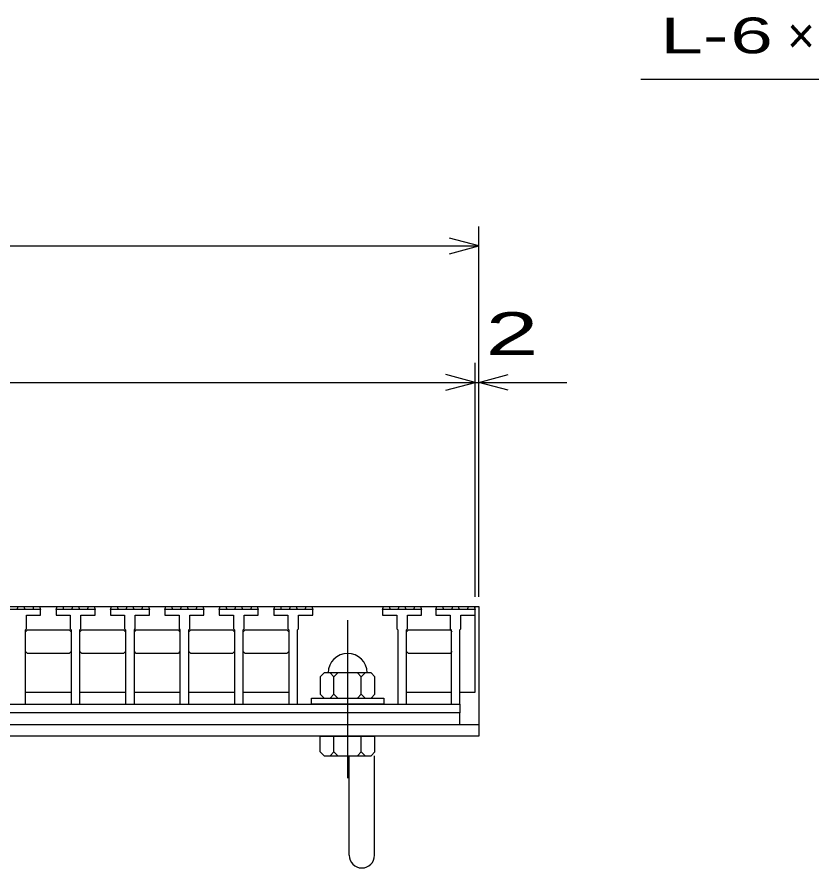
# Model space of a CAD drawing. Units: millimetres, scale not verified. Extents: x -1820 to 1731, y -1282 to 1054.
# Drawn here: x -586.8 to -179.2, y -731.1 to -294.6 of the extents above; entities that cross this region are included whole.
import ezdxf
from ezdxf.enums import TextEntityAlignment as Align

# ---------------------------------------------------------------- set-up
doc = ezdxf.new("R2010")
doc.units = ezdxf.units.MM
doc.header["$LTSCALE"] = 10
doc.linetypes.add('CHAIN', pattern=[18.5, 12, -1.5, 3.5, -1.5])
for name, color, linetype, lineweight in [('16', 3, 'Continuous', 25), ('19', 6, 'Continuous', 25), ('22', 2, 'Continuous', 25)]:
    doc.layers.add(name, color=color, linetype=linetype, lineweight=lineweight)
doc.styles.add('ベクトル', font='')
doc.styles.get('ベクトル').set_extended_font_data('ベクトル')

msp = doc.modelspace()

# ---------------------------------------------------------------- linework, layer by layer
at = {"layer": '16'}
for p, q in [((-1348, -597), (-352, -597)), ((-586.65, -598.5), (-586.15, -597)), ((-586.15, -597), (-583.25, -597)), ((-583.25, -597), (-582.75, -598.5)), ((-578.6, -598.5), (-578.1, -597)), ((-578.1, -597), (-575.2, -597)), ((-575.2, -597), (-574.7, -598.5)), ((-566.8, -598.5), (-566.3, -597)), ((-566.3, -597), (-563.4, -597)), ((-563.4, -597), (-562.9, -598.5)), ((-558.75, -598.5), (-558.25, -597)), ((-558.25, -597), (-555.35, -597)), ((-555.35, -597), (-554.85, -598.5)), ((-550.7, -598.5), (-550.2, -597)), ((-550.2, -597), (-547.3, -597)), ((-547.3, -597), (-546.8, -598.5)), ((-538.9, -598.5), (-538.4, -597)), ((-538.4, -597), (-535.5, -597)), ((-535.5, -597), (-535, -598.5)), ((-530.85, -598.5), (-530.35, -597)), ((-530.35, -597), (-527.45, -597)), ((-527.45, -597), (-526.95, -598.5)), ((-522.8, -598.5), (-522.3, -597)), ((-522.3, -597), (-519.4, -597)), ((-519.4, -597), (-518.9, -598.5)), ((-511, -598.5), (-510.5, -597)), ((-510.5, -597), (-507.6, -597)), ((-507.6, -597), (-507.1, -598.5)), ((-502.95, -598.5), (-502.45, -597)), ((-502.45, -597), (-499.55, -597)), ((-499.55, -597), (-499.05, -598.5)), ((-494.9, -598.5), (-494.4, -597)), ((-494.4, -597), (-491.5, -597)), ((-491.5, -597), (-491, -598.5)), ((-483.1, -598.5), (-482.6, -597)), ((-482.6, -597), (-479.7, -597)), ((-479.7, -597), (-479.2, -598.5)), ((-475.05, -598.5), (-474.55, -597)), ((-474.55, -597), (-471.65, -597)), ((-471.65, -597), (-471.15, -598.5)), ((-467, -598.5), (-466.5, -597)), ((-466.5, -597), (-463.6, -597)), ((-463.6, -597), (-463.1, -598.5)), ((-455.2, -598.5), (-454.7, -597)), ((-454.7, -597), (-451.8, -597)), ((-451.8, -597), (-451.3, -598.5)), ((-447.15, -598.5), (-446.65, -597)), ((-446.65, -597), (-443.75, -597)), ((-443.75, -597), (-443.25, -598.5)), ((-439.1, -598.5), (-438.6, -597)), ((-438.6, -597), (-435.7, -597)), ((-435.7, -597), (-435.2, -598.5)), ((-399.4, -598.5), (-398.9, -597)), ((-398.9, -597), (-396, -597)), ((-396, -597), (-395.5, -598.5)), ((-391.35, -598.5), (-390.85, -597)), ((-390.85, -597), (-387.95, -597)), ((-387.95, -597), (-387.45, -598.5)), ((-383.3, -598.5), (-382.8, -597)), ((-382.8, -597), (-379.9, -597)), ((-379.9, -597), (-379.4, -598.5)), ((-372, -598.5), (-371.5, -597)), ((-371.5, -597), (-368.6, -597)), ((-368.6, -597), (-368.1, -598.5)), ((-363.95, -598.5), (-363.45, -597)), ((-363.45, -597), (-360.55, -597)), ((-360.55, -597), (-360.05, -598.5)), ((-355.9, -598.5), (-355.4, -597)), ((-355.4, -597), (-352.5, -597)), ((-352.5, -597), (-352, -598.5)), ((-352, -641), (-352, -597)), ((-574.7, -598.5), (-594.7, -598.5)), ((-581.95, -608.5), (-581.95, -601.5)), ((-581.95, -601.5), (-574.7, -601.5)), ((-574.7, -601.5), (-574.7, -598.5)), ((-566.8, -598.5), (-566.8, -601.5)), ((-546.8, -598.5), (-566.8, -598.5)), ((-566.8, -601.5), (-559.55, -601.5)), ((-559.55, -601.5), (-559.55, -608.5)), ((-554.05, -608.5), (-554.05, -601.5)), ((-554.05, -601.5), (-546.8, -601.5)), ((-546.8, -601.5), (-546.8, -598.5)), ((-538.9, -598.5), (-538.9, -601.5)), ((-518.9, -598.5), (-538.9, -598.5)), ((-538.9, -601.5), (-531.65, -601.5)), ((-531.65, -601.5), (-531.65, -608.5)), ((-526.15, -608.5), (-526.15, -601.5)), ((-526.15, -601.5), (-518.9, -601.5)), ((-518.9, -601.5), (-518.9, -598.5)), ((-511, -598.5), (-511, -601.5)), ((-491, -598.5), (-511, -598.5)), ((-511, -601.5), (-503.75, -601.5)), ((-503.75, -601.5), (-503.75, -608.5)), ((-498.25, -608.5), (-498.25, -601.5)), ((-498.25, -601.5), (-491, -601.5)), ((-491, -601.5), (-491, -598.5)), ((-483.1, -598.5), (-483.1, -601.5)), ((-463.1, -598.5), (-483.1, -598.5)), ((-483.1, -601.5), (-475.85, -601.5)), ((-475.85, -601.5), (-475.85, -608.5)), ((-470.35, -608.5), (-470.35, -601.5)), ((-470.35, -601.5), (-463.1, -601.5)), ((-463.1, -601.5), (-463.1, -598.5)), ((-455.2, -598.5), (-455.2, -601.5)), ((-435.2, -598.5), (-455.2, -598.5)), ((-455.2, -601.5), (-447.95, -601.5)), ((-447.95, -601.5), (-447.95, -608.5)), ((-442.45, -608.5), (-442.45, -601.5)), ((-442.45, -601.5), (-435.2, -601.5)), ((-435.2, -601.5), (-435.2, -598.5)), ((-399.4, -598.5), (-399.4, -601.5)), ((-379.4, -598.5), (-399.4, -598.5)), ((-399.4, -601.5), (-392.15, -601.5)), ((-392.15, -601.5), (-392.15, -608.5)), ((-386.65, -608.5), (-386.65, -601.5)), ((-386.65, -601.5), (-379.4, -601.5)), ((-379.4, -601.5), (-379.4, -598.5)), ((-372, -598.5), (-372, -601.5)), ((-352, -598.5), (-372, -598.5)), ((-372, -601.5), (-364.75, -601.5)), ((-364.75, -601.5), (-364.75, -608.5)), ((-359.25, -608.5), (-359.25, -601.5)), ((-359.25, -601.5), (-352, -601.5)), ((-352, -601.5), (-352, -598.5)), ((-582.45, -609), (-581.95, -608.5)), ((-582.45, -647), (-582.45, -609)), ((-582.45, -610), (-581.45, -609)), ((-581.45, -609), (-560.05, -609)), ((-560.05, -609), (-559.05, -610)), ((-559.55, -608.5), (-559.05, -609)), ((-559.05, -609), (-559.05, -647)), ((-554.55, -609), (-554.05, -608.5)), ((-554.55, -647), (-554.55, -609)), ((-554.55, -610), (-553.55, -609)), ((-553.55, -609), (-532.15, -609)), ((-532.15, -609), (-531.15, -610)), ((-531.65, -608.5), (-531.15, -609)), ((-531.15, -609), (-531.15, -647)), ((-526.65, -609), (-526.15, -608.5)), ((-526.65, -647), (-526.65, -609)), ((-526.65, -610), (-525.65, -609)), ((-525.65, -609), (-504.25, -609)), ((-504.25, -609), (-503.25, -610)), ((-503.75, -608.5), (-503.25, -609)), ((-503.25, -609), (-503.25, -647)), ((-498.75, -609), (-498.25, -608.5)), ((-498.75, -647), (-498.75, -609)), ((-498.75, -610), (-497.75, -609)), ((-497.75, -609), (-476.35, -609)), ((-476.35, -609), (-475.35, -610)), ((-475.85, -608.5), (-475.35, -609)), ((-475.35, -609), (-475.35, -647)), ((-470.85, -609), (-470.35, -608.5)), ((-470.85, -647), (-470.85, -609)), ((-470.85, -610), (-469.85, -609)), ((-469.85, -609), (-448.45, -609)), ((-448.45, -609), (-447.45, -610)), ((-447.95, -608.5), (-447.45, -609)), ((-447.45, -609), (-447.45, -647)), ((-442.95, -609), (-442.45, -608.5)), ((-442.95, -647), (-442.95, -609)), ((-392.15, -608.5), (-391.65, -609)), ((-391.65, -609), (-391.65, -647)), ((-387.15, -609), (-386.65, -608.5)), ((-387.15, -647), (-387.15, -609)), ((-387.15, -610), (-386.15, -609)), ((-386.15, -609), (-364.75, -609)), ((-364.75, -608.5), (-364.25, -609)), ((-364.75, -609), (-363.75, -610)), ((-364.25, -609), (-364.25, -647)), ((-359.75, -609), (-359.25, -608.5)), ((-359.75, -647), (-359.75, -609)), ((-581.45, -621), (-582.45, -620)), ((-560.05, -621), (-581.45, -621)), ((-559.05, -620), (-560.05, -621)), ((-553.55, -621), (-554.55, -620)), ((-532.15, -621), (-553.55, -621)), ((-531.15, -620), (-532.15, -621)), ((-525.65, -621), (-526.65, -620)), ((-504.25, -621), (-525.65, -621)), ((-503.25, -620), (-504.25, -621)), ((-497.75, -621), (-498.75, -620)), ((-476.35, -621), (-497.75, -621)), ((-475.35, -620), (-476.35, -621)), ((-469.85, -621), (-470.85, -620)), ((-448.45, -621), (-469.85, -621)), ((-447.45, -620), (-448.45, -621)), ((-386.15, -621), (-387.15, -620)), ((-364.75, -621), (-386.15, -621)), ((-363.75, -620), (-364.75, -621)), ((-429.3, -631), (-431.3, -633)), ((-405.3, -631), (-429.3, -631)), ((-424.3, -633), (-426.3, -631)), ((-422.3, -631), (-424.3, -633)), ((-410.3, -633), (-412.3, -631)), ((-408.3, -631), (-410.3, -633)), ((-403.3, -633), (-405.3, -631)), ((-431.3, -633), (-431.3, -642)), ((-424.3, -642), (-424.3, -633)), ((-410.3, -642), (-410.3, -633)), ((-403.3, -642), (-403.3, -633)), ((-582.45, -641), (-559.05, -641)), ((-554.55, -641), (-531.15, -641)), ((-526.65, -641), (-503.25, -641)), ((-498.75, -641), (-475.35, -641)), ((-470.85, -641), (-447.45, -641)), ((-387.15, -641), (-364.25, -641)), ((-359.75, -641), (-352, -641)), ((-435.8, -647), (-435.8, -644)), ((-435.8, -644), (-398.8, -644)), ((-431.3, -642), (-429.3, -644)), ((-426.3, -644), (-424.3, -642)), ((-424.3, -642), (-422.3, -644)), ((-412.3, -644), (-410.3, -642)), ((-410.3, -642), (-408.3, -644)), ((-405.3, -644), (-403.3, -642)), ((-398.8, -644), (-398.8, -647)), ((-1340.25, -647), (-359.75, -647)), ((-586.95, -647), (-582.45, -647)), ((-559.05, -647), (-554.55, -647)), ((-531.15, -647), (-526.65, -647)), ((-503.25, -647), (-498.75, -647)), ((-475.35, -647), (-470.85, -647)), ((-447.45, -647), (-442.95, -647)), ((-398.8, -647), (-435.8, -647)), ((-391.65, -647), (-387.15, -647)), ((-364.25, -647), (-359.75, -647)), ((-359.75, -647), (-359.75, -651.5)), ((-359.75, -651.5), (-1340.25, -651.5)), ((-359.75, -657.5), (-359.75, -651.5)), ((-1340.25, -657.5), (-359.75, -657.5))]:
    msp.add_line(p, q, dxfattribs=at)
at = {"layer": '16', "linetype": 'CHAIN'}
msp.add_line((-417.3, -604), (-417.3, -685), dxfattribs=at)
at = {"layer": '16'}
msp.add_arc((-417.3, -631), 10, 0, 180, dxfattribs=at)
at = {"layer": '19'}
for p, q in [((-352, -597), (-350, -597)), ((-350, -597), (-350, -657.5)), ((-1350, -657.5), (-350, -657.5)), ((-350, -657.5), (-350, -663.5)), ((-350, -663.5), (-1350, -663.5)), ((-431.3, -671.5), (-431.3, -663.5)), ((-431.3, -663.5), (-403.3, -663.5)), ((-424.3, -671.5), (-424.3, -663.5)), ((-410.3, -671.5), (-410.3, -663.5)), ((-403.3, -671.5), (-403.3, -663.5)), ((-431.3, -671.5), (-429.3, -673.5)), ((-424.3, -671.5), (-426.3, -673.5)), ((-422.3, -673.5), (-424.3, -671.5)), ((-410.3, -671.5), (-412.3, -673.5)), ((-408.3, -673.5), (-410.3, -671.5)), ((-405.3, -673.5), (-403.3, -671.5)), ((-429.3, -673.5), (-405.3, -673.5)), ((-416.5, -724.61), (-416.5, -673.5)), ((-403.5, -724.61), (-403.5, -673.5))]:
    msp.add_line(p, q, dxfattribs=at)
msp.add_arc((-410, -724.61), 6.5, 180, 0, dxfattribs=at)
at = {"layer": '22', "color": 4}
for p, q in [((-267, -326.5), (-67, -326.5)), ((-350, -592), (-350, -402)), ((-350, -412), (-365, -408)), ((-1350, -412), (-350, -412)), ((-365, -416), (-350, -412)), ((-352, -592), (-352, -472)), ((-350, -592), (-350, -472)), ((-352, -482), (-367, -478)), ((-350, -482), (-335, -478)), ((-1348, -482), (-352, -482)), ((-367, -486), (-352, -482)), ((-352, -482), (-350, -482)), ((-335, -486), (-350, -482)), ((-350, -482), (-305, -482))]:
    msp.add_line(p, q, dxfattribs=at)

# ---------------------------------------------------------------- texts
at = {"layer": '22', "style": 'ベクトル'}
for s, height, width, p in [('L-', 18.33, 1.6, (-257, -304)), (' 6 ', 18.33, 1.6, (-232, -304)), (' 2 ', 21.99, 1.65, (-360, -457))]:
    msp.add_text(s, height=height, dxfattribs=dict(at, width=width)).set_placement(p, align=Align.MIDDLE_LEFT)
msp.add_text('×', height=18.33, dxfattribs=at).set_placement((-192, -304), align=Align.MIDDLE_LEFT)

doc.saveas('drawing.dxf')
